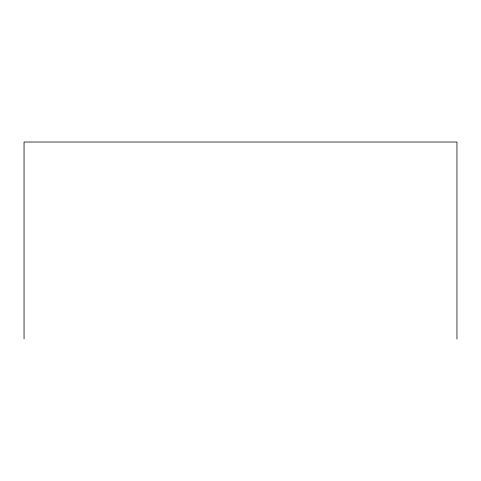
<?xml version="1.0" encoding="UTF-8"?>
<svg xmlns="http://www.w3.org/2000/svg" width="481" height="481" viewBox="0 0 481 481"><rect width="100%" height="100%" fill="white"/><g stroke="black" fill="none" stroke-linecap="round" stroke-linejoin="round"><path stroke-width="0.72" d="M456.95 338.973L456.95 142.027L24.05 142.027L24.05 338.973"/></g></svg>
